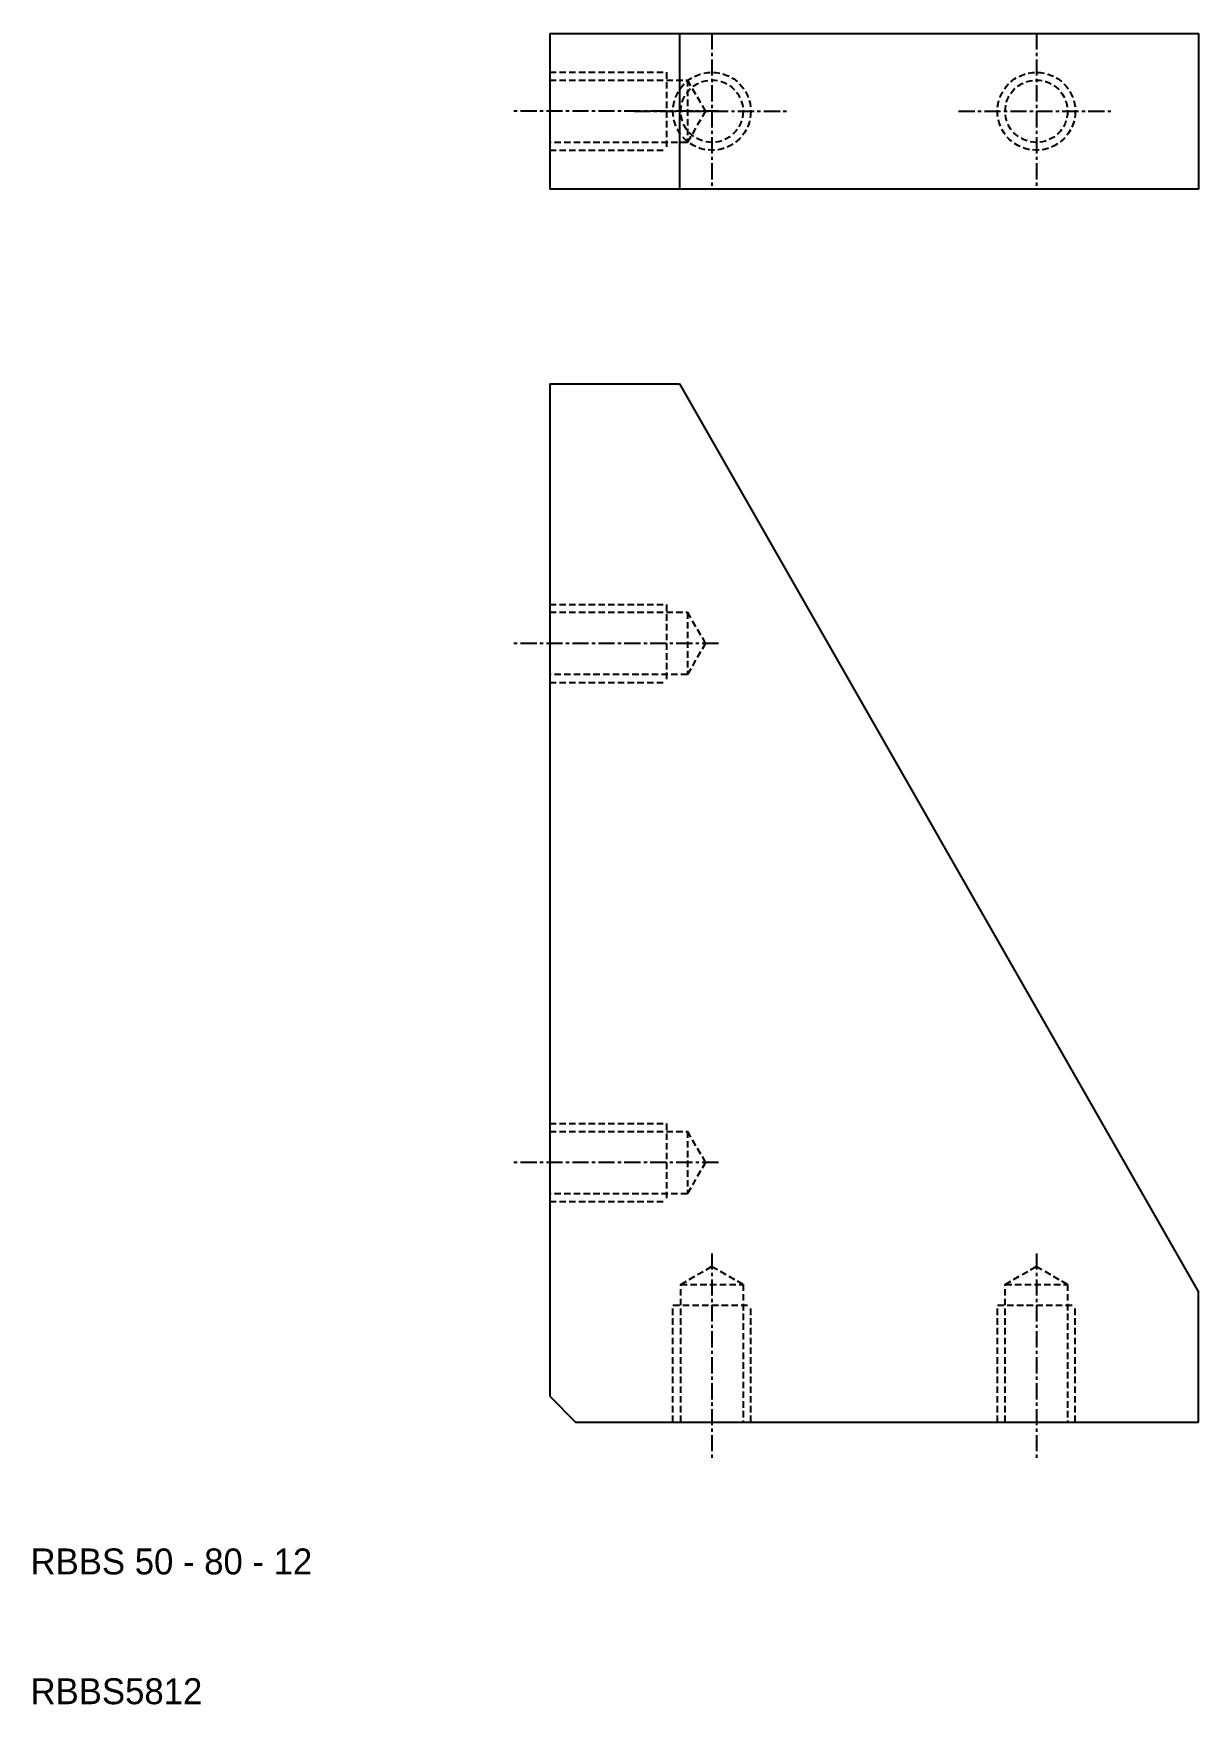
# Model space of a CAD drawing. Extents: x 10 to 100, y 10 to 139.
import ezdxf

# ---------------------------------------------------------------- set-up
doc = ezdxf.new("R2010")
doc.units = 0
doc.linetypes.add('CENTER', pattern=[2, 1.25, -0.25, 0.25, -0.25])
doc.linetypes.add('DASHED', pattern=[0.75, 0.5, -0.25])
doc.layers.get('0').update_dxf_attribs({"linetype": 'CONTINUOUS'})
doc.layers.add('CENTER', color=1, linetype='CENTER')

msp = doc.modelspace()

# ---------------------------------------------------------------- linework, layer by layer
at = {"color": 7, "linetype": 'CONTINUOUS'}
for p, q in [((50, 138.75), (100, 138.75)), ((50, 138.75), (50, 126.75)), ((60, 138.75), (60, 126.75)), ((100, 138.75), (100, 126.75)), ((100, 126.75), (50, 126.75)), ((50, 111.74), (50, 33.74)), ((50, 111.74), (60, 111.74)), ((60, 111.74), (100, 41.74)), ((100, 31.74), (100, 41.74)), ((50, 33.74), (52, 31.74)), ((52, 31.74), (100, 31.74))]:
    msp.add_line(p, q, dxfattribs=at)
at = {"color": 3, "linetype": 'DASHED'}
for p, q in [((50, 135.75), (59, 135.75)), ((59, 135.75), (59, 129.75)), ((50, 135.15), (60.61, 135.15)), ((60.61, 135.15), (62, 132.75)), ((60.61, 135.15), (60.61, 130.35)), ((62, 132.75), (60.61, 130.35)), ((60.61, 130.35), (50, 130.35)), ((50, 129.75), (59, 129.75)), ((50, 94.74), (59, 94.74)), ((50, 94.14), (60.61, 94.14)), ((59, 94.74), (59, 88.74)), ((60.61, 94.14), (62, 91.74)), ((60.61, 94.14), (60.61, 89.34)), ((62, 91.74), (60.61, 89.34)), ((60.61, 89.34), (50, 89.34)), ((50, 88.74), (59, 88.74)), ((50, 54.74), (59, 54.74)), ((50, 54.14), (60.61, 54.14)), ((59, 54.74), (59, 48.74)), ((60.61, 54.14), (62, 51.74)), ((60.61, 54.14), (60.61, 49.34)), ((62, 51.74), (60.61, 49.34)), ((60.61, 49.34), (50, 49.34)), ((50, 48.74), (59, 48.74)), ((60.1, 42.35), (62.5, 43.74)), ((62.5, 43.74), (64.9, 42.35)), ((85.1, 42.35), (87.5, 43.74)), ((87.5, 43.74), (89.9, 42.35)), ((60.1, 31.74), (60.1, 42.35)), ((60.1, 42.35), (64.9, 42.35)), ((64.9, 42.35), (64.9, 31.74)), ((85.1, 31.74), (85.1, 42.35)), ((85.1, 42.35), (89.9, 42.35)), ((89.9, 42.35), (89.9, 31.74)), ((59.5, 31.74), (59.5, 40.74)), ((59.5, 40.74), (65.5, 40.74)), ((65.5, 31.74), (65.5, 40.74)), ((84.5, 31.74), (84.5, 40.74)), ((84.5, 40.74), (90.5, 40.74)), ((90.5, 31.74), (90.5, 40.74))]:
    msp.add_line(p, q, dxfattribs=at)
for centre, radius in [((62.5, 132.75), 3), ((87.5, 132.75), 3), ((62.5, 132.75), 2.4), ((87.5, 132.75), 2.4)]:
    msp.add_circle(centre, radius, dxfattribs=at)
at = {"layer": 'CENTER', "color": 1, "linetype": 'CENTER'}
for p, q in [((62.5, 138.75), (62.5, 126.75)), ((87.5, 138.75), (87.5, 126.75)), ((63, 132.75), (47, 132.75)), ((56.5, 132.75), (68.5, 132.75)), ((81.5, 132.75), (93.5, 132.75)), ((63, 91.74), (47, 91.74)), ((63, 51.74), (47, 51.74)), ((62.5, 44.74), (62.5, 28.74)), ((87.5, 44.74), (87.5, 28.74))]:
    msp.add_line(p, q, dxfattribs=at)

# ---------------------------------------------------------------- texts
at = {"color": 7, "linetype": 'CONTINUOUS'}
for s, p in [('RBBS 50 - 80 - 12', (10, 20)), ('RBBS5812', (10, 10))]:
    msp.add_text(s, height=2, dxfattribs=at).set_placement(p)

doc.saveas('drawing.dxf')
